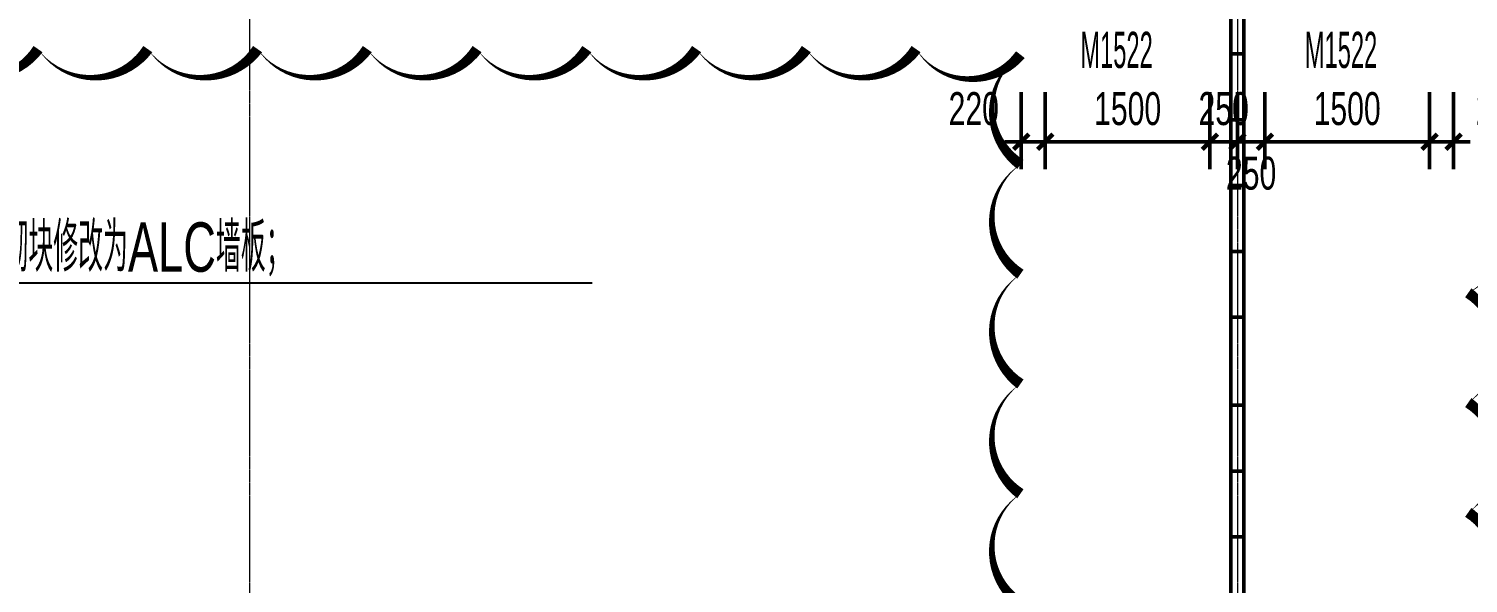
# Model space of a CAD drawing. Header units: millimetres. Extents: x 285006 to 3037698, y -2820855 to 192241.
# Drawn here: x 1070985 to 1084100, y 35444 to 40494 of the extents above; entities that cross this region are included whole.
import ezdxf
from ezdxf.enums import TextEntityAlignment as Align

# ---------------------------------------------------------------- set-up
doc = ezdxf.new("R2010")
doc.units = ezdxf.units.MM
doc.header["$PDMODE"] = 35
doc.header["$PDSIZE"] = -0.1
doc.linetypes.add('ACAD_ISO02W100', pattern=[15, 12, -3])
doc.linetypes.add('GRID-1B-4~RF$0$DOTE', pattern=[2.42, 2, -0.2, 0.02, -0.2])
doc.layers.add('20230731变更修改', color=41, linetype='Continuous')
for name, color, linetype, lineweight in [('A-WALL-TEMP', 2, 'ACAD_ISO02W100', 50), ('DIM-1B-6F$0$A-ANNO-DIMS', 73, 'Continuous', 18), ('DOOR-1B-IDEN-6F$0$A-DOOR-IDEN', 7, 'Continuous', 25), ('GRID-1B-4~RF$0$A-ANNO-GRID', 10, 'GRID-1B-4~RF$0$DOTE', 18)]:
    doc.layers.add(name, color=color, linetype=linetype, lineweight=lineweight)
doc.styles.add('DIM-1B-6F$0$HYGB2014', font='hygbsz.shx', dxfattribs={"width": 0.7, "bigfont": 'hygbhz.shx'})
doc.styles.add('DOOR-1B-IDEN-6F$0$HYGB2014', font='hygbsz.shx', dxfattribs={"width": 0.7, "bigfont": 'hygbhz.shx'})
doc.styles.add('IDEN-1B-5F$0$HYGB2014', font='hygbsz.shx', dxfattribs={"width": 0.7, "bigfont": 'hygbhz.shx'})
doc.dimstyles.new('DIM-1B-6F$0$DIMN', dxfattribs={"dimtxt": 300, "dimasz": 100, "dimexe": 250, "dimexo": 300, "dimgap": 0, "dimtad": 0, "dimdec": 0, "dimzin": 0, "dimdsep": 46, "dimtxsty": 'DIM-1B-6F$0$HYGB2014', "dimblk": 'DIM-1B-6F$0$_archtick', "dimcen": 0.09, "dimdle": 150, "dimclrt": 7, "dimazin": 0, "dimtfac": 1, "dimtdec": 0, "dimtix": 1, "dimtmove": 2, "dimatfit": 3, "dimfxl": 1, "dimtvp": 1, "dimtolj": 1, "dimtzin": 0, "dimarcsym": 0})

# ---------------------------------------------------------------- blocks, each defined once
blk = doc.blocks.new('A$C008C76B7')
at = {"color": 1}
for points in [[(18200, -12400), (18260, -12400), (18260, -12800), (18140, -12800), (18140, -12400)], [(18200, -12800), (18260, -12800), (18260, -13400), (18140, -13400), (18140, -12800)], [(18200, -13400), (18260, -13400), (18260, -14000), (18140, -14000), (18140, -13400)], [(18200, -14000), (18260, -14000), (18260, -14600), (18140, -14600), (18140, -14000)], [(18200, -14600), (18260, -14600), (18260, -15200), (18140, -15200), (18140, -14600)], [(18200, -15200), (18260, -15200), (18260, -16000), (18140, -16000), (18140, -15200)], [(18200, -16000), (18260, -16000), (18260, -16600), (18140, -16600), (18140, -16000)], [(18200, -16600), (18260, -16600), (18260, -17200), (18140, -17200), (18140, -16600)], [(18200, -17200), (18260, -17200), (18260, -17800), (18140, -17800), (18140, -17200)]]:
    blk.add_lwpolyline(points, close=True, dxfattribs=at)
blk = doc.blocks.new('DIM-1B-6F$0$_archtick')
at = {"const_width": 0.4}
blk.add_lwpolyline([(-0.7, -0.7), (0.7, 0.7)], dxfattribs=at)
blk = doc.blocks.new('*D688')
at = {"layer": 'Defpoints', "color": 0, "transparency": 16777216}
for p in [(-28970, 7650), (-28750, 7650), (-28750, 6899)]:
    blk.add_point(p, dxfattribs=at)
at = {"layer": 'DIM-1B-6F$0$A-ANNO-DIMS', "color": 0, "lineweight": -2, "transparency": 16777216}
for p, q in [((-28970, 7350), (-28970, 6649)), ((-28750, 7350), (-28750, 6649)), ((-29120, 6899), (-28600, 6899))]:
    blk.add_line(p, q, dxfattribs=at)
at = {"layer": 'DIM-1B-6F$0$A-ANNO-DIMS', "color": 0, "lineweight": -2, "transparency": 16777216, "xscale": 100, "yscale": 100, "zscale": 100, "rotation": 180}
blk.add_blockref('DIM-1B-6F$0$_archtick', (-28970, 6899), dxfattribs=at)
at = {"layer": 'DIM-1B-6F$0$A-ANNO-DIMS', "color": 0, "lineweight": -2, "transparency": 16777216, "xscale": 100, "yscale": 100, "zscale": 100}
blk.add_blockref('DIM-1B-6F$0$_archtick', (-28750, 6899), dxfattribs=at)
at = {"layer": 'DIM-1B-6F$0$A-ANNO-DIMS', "color": 7, "transparency": 16777216, "insert": (-29402, 7199), "char_height": 300, "attachment_point": 5, "style": 'DIM-1B-6F$0$HYGB2014'}
blk.add_mtext('\\A1;220', dxfattribs=at)
blk = doc.blocks.new('*D694')
at = {"layer": 'Defpoints', "color": 0, "transparency": 16777216}
for p in [(-28750, 7650), (-27250, 7650), (-27250, 6899)]:
    blk.add_point(p, dxfattribs=at)
at = {"layer": 'DIM-1B-6F$0$A-ANNO-DIMS', "color": 0, "lineweight": -2, "transparency": 16777216}
for p, q in [((-28750, 7350), (-28750, 6649)), ((-27250, 7350), (-27250, 6649)), ((-28900, 6899), (-27100, 6899))]:
    blk.add_line(p, q, dxfattribs=at)
at = {"layer": 'DIM-1B-6F$0$A-ANNO-DIMS', "color": 0, "lineweight": -2, "transparency": 16777216, "xscale": 100, "yscale": 100, "zscale": 100, "rotation": 180}
blk.add_blockref('DIM-1B-6F$0$_archtick', (-28750, 6899), dxfattribs=at)
at = {"layer": 'DIM-1B-6F$0$A-ANNO-DIMS', "color": 0, "lineweight": -2, "transparency": 16777216, "xscale": 100, "yscale": 100, "zscale": 100}
blk.add_blockref('DIM-1B-6F$0$_archtick', (-27250, 6899), dxfattribs=at)
at = {"layer": 'DIM-1B-6F$0$A-ANNO-DIMS', "color": 7, "transparency": 16777216, "insert": (-28000, 7199), "char_height": 300, "attachment_point": 5, "style": 'DIM-1B-6F$0$HYGB2014'}
blk.add_mtext('\\A1;1500', dxfattribs=at)
blk = doc.blocks.new('*D695')
at = {"layer": 'Defpoints', "color": 0, "transparency": 16777216}
for p in [(-27250, 7650), (-27000, 7650), (-27000, 6899)]:
    blk.add_point(p, dxfattribs=at)
at = {"layer": 'DIM-1B-6F$0$A-ANNO-DIMS', "color": 0, "lineweight": -2, "transparency": 16777216}
for p, q in [((-27250, 7350), (-27250, 6649)), ((-27000, 7350), (-27000, 6649)), ((-27250, 6899), (-27350, 6899)), ((-27250, 6899), (-27000, 6899)), ((-27000, 6899), (-26900, 6899))]:
    blk.add_line(p, q, dxfattribs=at)
at = {"layer": 'DIM-1B-6F$0$A-ANNO-DIMS', "color": 0, "lineweight": -2, "transparency": 16777216, "xscale": 100, "yscale": 100, "zscale": 100}
blk.add_blockref('DIM-1B-6F$0$_archtick', (-27250, 6899), dxfattribs=at)
at = {"layer": 'DIM-1B-6F$0$A-ANNO-DIMS', "color": 0, "lineweight": -2, "transparency": 16777216, "xscale": 100, "yscale": 100, "zscale": 100, "rotation": 180}
blk.add_blockref('DIM-1B-6F$0$_archtick', (-27000, 6899), dxfattribs=at)
at = {"layer": 'DIM-1B-6F$0$A-ANNO-DIMS', "color": 7, "transparency": 16777216, "insert": (-27125, 7199), "char_height": 300, "attachment_point": 5, "style": 'DIM-1B-6F$0$HYGB2014'}
blk.add_mtext('\\A1;250', dxfattribs=at)
blk = doc.blocks.new('*D696')
at = {"layer": 'Defpoints', "color": 0, "transparency": 16777216}
for p in [(-27000, 7650), (-26750, 7650), (-26750, 6899)]:
    blk.add_point(p, dxfattribs=at)
at = {"layer": 'DIM-1B-6F$0$A-ANNO-DIMS', "color": 0, "lineweight": -2, "transparency": 16777216}
for p, q in [((-27000, 7350), (-27000, 6649)), ((-26750, 7350), (-26750, 6649)), ((-27150, 6899), (-26600, 6899))]:
    blk.add_line(p, q, dxfattribs=at)
at = {"layer": 'DIM-1B-6F$0$A-ANNO-DIMS', "color": 0, "lineweight": -2, "transparency": 16777216, "xscale": 100, "yscale": 100, "zscale": 100, "rotation": 180}
blk.add_blockref('DIM-1B-6F$0$_archtick', (-27000, 6899), dxfattribs=at)
at = {"layer": 'DIM-1B-6F$0$A-ANNO-DIMS', "color": 0, "lineweight": -2, "transparency": 16777216, "xscale": 100, "yscale": 100, "zscale": 100}
blk.add_blockref('DIM-1B-6F$0$_archtick', (-26750, 6899), dxfattribs=at)
at = {"layer": 'DIM-1B-6F$0$A-ANNO-DIMS', "color": 7, "transparency": 16777216, "insert": (-26875, 6611), "char_height": 300, "attachment_point": 5, "style": 'DIM-1B-6F$0$HYGB2014'}
blk.add_mtext('\\A1;250', dxfattribs=at)
blk = doc.blocks.new('*D697')
at = {"layer": 'Defpoints', "color": 0, "transparency": 16777216}
for p in [(-26750, 7650), (-25250, 7650), (-25250, 6899)]:
    blk.add_point(p, dxfattribs=at)
at = {"layer": 'DIM-1B-6F$0$A-ANNO-DIMS', "color": 0, "lineweight": -2, "transparency": 16777216}
for p, q in [((-26750, 7350), (-26750, 6649)), ((-25250, 7350), (-25250, 6649)), ((-26900, 6899), (-25100, 6899))]:
    blk.add_line(p, q, dxfattribs=at)
at = {"layer": 'DIM-1B-6F$0$A-ANNO-DIMS', "color": 0, "lineweight": -2, "transparency": 16777216, "xscale": 100, "yscale": 100, "zscale": 100, "rotation": 180}
blk.add_blockref('DIM-1B-6F$0$_archtick', (-26750, 6899), dxfattribs=at)
at = {"layer": 'DIM-1B-6F$0$A-ANNO-DIMS', "color": 0, "lineweight": -2, "transparency": 16777216, "xscale": 100, "yscale": 100, "zscale": 100}
blk.add_blockref('DIM-1B-6F$0$_archtick', (-25250, 6899), dxfattribs=at)
at = {"layer": 'DIM-1B-6F$0$A-ANNO-DIMS', "color": 7, "transparency": 16777216, "insert": (-26000, 7199), "char_height": 300, "attachment_point": 5, "style": 'DIM-1B-6F$0$HYGB2014'}
blk.add_mtext('\\A1;1500', dxfattribs=at)
blk = doc.blocks.new('*D698')
at = {"layer": 'Defpoints', "color": 0, "transparency": 16777216}
for p in [(-25250, 7650), (-25030, 7650), (-25030, 6899)]:
    blk.add_point(p, dxfattribs=at)
at = {"layer": 'DIM-1B-6F$0$A-ANNO-DIMS', "color": 0, "lineweight": -2, "transparency": 16777216}
for p, q in [((-25250, 7350), (-25250, 6649)), ((-25030, 7350), (-25030, 6649)), ((-25400, 6899), (-24880, 6899))]:
    blk.add_line(p, q, dxfattribs=at)
at = {"layer": 'DIM-1B-6F$0$A-ANNO-DIMS', "color": 0, "lineweight": -2, "transparency": 16777216, "xscale": 100, "yscale": 100, "zscale": 100, "rotation": 180}
blk.add_blockref('DIM-1B-6F$0$_archtick', (-25250, 6899), dxfattribs=at)
at = {"layer": 'DIM-1B-6F$0$A-ANNO-DIMS', "color": 0, "lineweight": -2, "transparency": 16777216, "xscale": 100, "yscale": 100, "zscale": 100}
blk.add_blockref('DIM-1B-6F$0$_archtick', (-25030, 6899), dxfattribs=at)
at = {"layer": 'DIM-1B-6F$0$A-ANNO-DIMS', "color": 7, "transparency": 16777216, "insert": (-24598, 7199), "char_height": 300, "attachment_point": 5, "style": 'DIM-1B-6F$0$HYGB2014'}
blk.add_mtext('\\A1;220', dxfattribs=at)
blk = doc.blocks.new('DOOR-1B-IDEN-6F')
at = {"layer": 'DOOR-1B-IDEN-6F$0$A-DOOR-IDEN', "style": 'DOOR-1B-IDEN-6F$0$HYGB2014', "width": 0.5}
for p in [(98359704, 18755458), (98361749, 18755458)]:
    blk.add_text('M1522', height=330, dxfattribs=at).set_placement(p, align=Align.MIDDLE_LEFT)
blk = doc.blocks.new('GRID-1B-4~RF')
at = {"layer": 'GRID-1B-4~RF$0$A-ANNO-GRID', "ltscale": 1.5}
for p, q in [((98352135, 18773397.1), (98352135, 18742447.1)), ((98361135, 18773397.1), (98361135, 18742447.1))]:
    blk.add_line(p, q, dxfattribs=at)
blk = doc.blocks.new('A$C6D7E459B')
at = {"layer": '20230731变更修改'}
for points in [[(-38927.3, 7743, 0, 100, 0.5205671), (-37927.3, 7743, 0, 100, 0.5205671), (-36927.3, 7743, 0, 100, 0.5205671), (-35927.3, 7743, 0, 100, 0.5205671), (-34927.3, 7743, 0, 100, 0.5205671), (-33927.3, 7743, 0, 100, 0.5205671), (-32927.3, 7743, 0, 100, 0.5205671), (-31927.3, 7743, 0, 100, 0.5205671), (-30927.3, 7743, 0, 100, 0.5205671), (-29927.3, 7743, 0, 100, 0.5205671), (-28977.4, 7692.8, 0, 100, 0.5205671), (-28977.4, 6692.8, 0, 100, 0.5205671), (-28977.4, 5692.8, 0, 100, 0.5205671), (-28977.4, 4692.8, 0, 100, 0.5205671), (-28977.4, 3692.8, 0, 100, 0.5205671), (-28977.4, 2692.8, 0, 100, 0.5205671)], [(-24896.5, 2523.4, 0, 100, 0.5205671), (-24896.5, 3523.4, 0, 100, 0.5205671), (-24896.5, 4523.4, 0, 100, 0.5205671), (-24896.5, 5523.4, 0, 100, 0.5205671), (-24770.2, 6397.2, 0, 100, 0.5205671)]]:
    blk.add_lwpolyline(points, format="xyseb", dxfattribs=at)
blk.add_lwpolyline([(-41427.3, 7482.7), (-39832.3, 5614.8), (-32879, 5614.8)], dxfattribs=at)
for name, p in [('GRID-1B-4~RF', (-98388135, -18747722.1)), ('DOOR-1B-IDEN-6F', (-98388135, -18747722.1)), ('A$C008C76B7', (-45200, 20500))]:
    blk.add_blockref(name, p)
at = {"layer": '20230731变更修改', "style": 'IDEN-1B-5F$0$HYGB2014', "width": 0.7}
blk.add_text('1、墙体由普通砌块修改为ALC墙板；', height=450, dxfattribs=at).set_placement((-39832.3, 5714.8))
at = {"layer": 'DIM-1B-6F$0$A-ANNO-DIMS'}
for base, p1, p2, picture, middle in [((-28750, 6899.2), (-28970, 7649.8), (-28750, 7649.8), '*D688', (-29402, 7199.2)), ((-26750, 6899.2), (-27000, 7649.8), (-26750, 7649.8), '*D696', (-26875, 6611.2)), ((-25030, 6899.2), (-25250, 7649.8), (-25030, 7649.8), '*D698', (-24598, 7199.2))]:
    dim = blk.add_linear_dim(base=base, p1=p1, p2=p2, angle=0, dimstyle='DIM-1B-6F$0$DIMN', dxfattribs=at)
    dim.commit()
    dim.dimension.update_dxf_attribs({"geometry": picture, "text_midpoint": middle, "dimtype": 129})
for p1, p2, picture, middle in [((-28750, 7649.8), (-27250, 7649.8), '*D694', (-28000, 7199.2)), ((-27250, 7649.8), (-27000, 7649.8), '*D695', (-27125, 7199.2)), ((-26750, 7649.8), (-25250, 7649.8), '*D697', (-26000, 7199.2))]:
    dim = blk.add_aligned_dim(p1=p1, p2=p2, distance=-750.6, dimstyle='DIM-1B-6F$0$DIMN', dxfattribs=at)
    dim.commit()
    dim.dimension.update_dxf_attribs({"geometry": picture, "text_midpoint": middle})

msp = doc.modelspace()

# ---------------------------------------------------------------- block references
at = {"layer": 'A-WALL-TEMP'}
msp.add_blockref('A$C6D7E459B', (1108997.1, 32566.3), dxfattribs=at)

doc.saveas('drawing.dxf')
